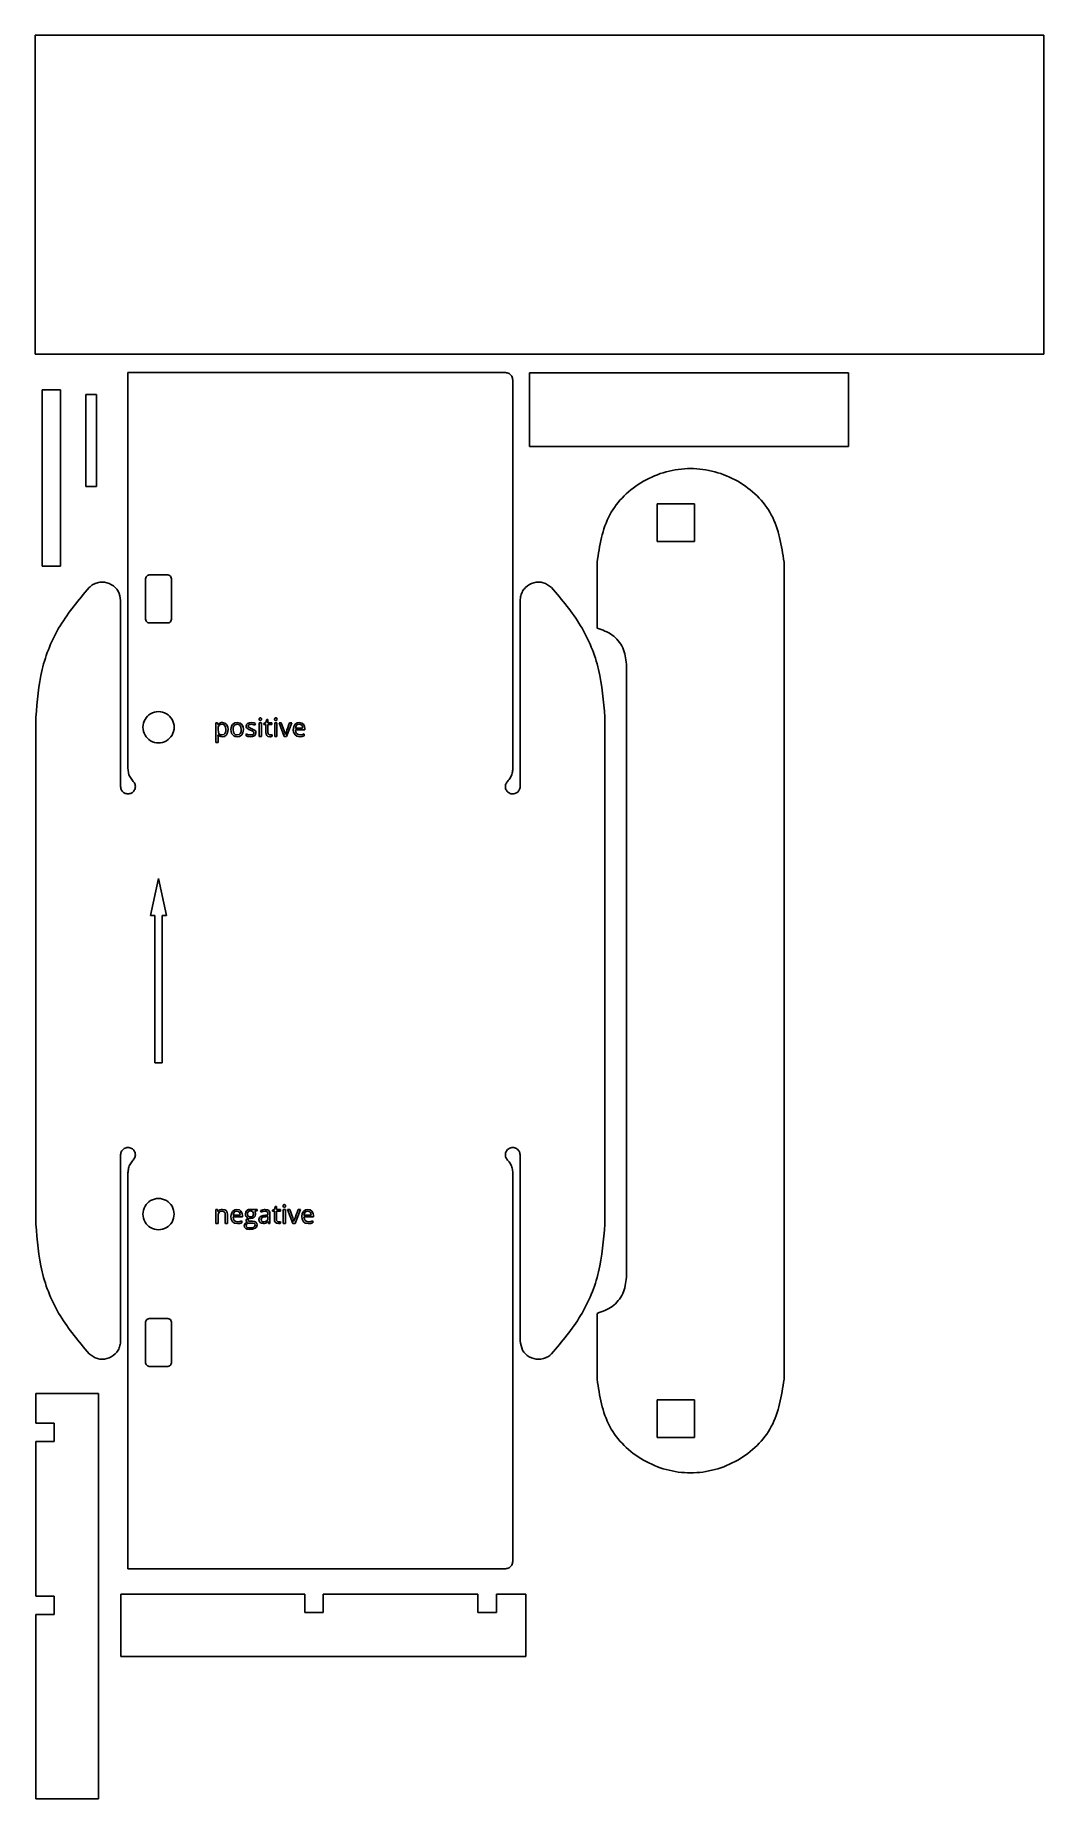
# Model space of a CAD drawing. Extents: x 11 to 285, y 14 to 493.
import ezdxf

# ---------------------------------------------------------------- set-up
doc = ezdxf.new("R2010")
doc.units = 0
doc.layers.add('Layer_1', color=7, linetype='CONTINUOUS')

msp = doc.modelspace()

# ---------------------------------------------------------------- linework, layer by layer
at = {"layer": 'Layer_1', "color": 7}
for p, q in [((284.837852, 492.78088), (11.088503, 492.78088)), ((11.088503, 406.220959), (11.088503, 492.78088)), ((284.837852, 406.220959), (284.837852, 492.78088)), ((11.088503, 406.220959), (284.837852, 406.220959)), ((36.254521, 401.230782), (36.254521, 293.791463)), ((36.254521, 401.230782), (138.707063, 401.230782)), ((140.706136, 399.231698), (140.706136, 293.791463)), ((145.275297, 401.175066), (231.835216, 401.175066)), ((145.275297, 381.184326), (145.275297, 401.175066)), ((231.835216, 381.184326), (231.835216, 401.175066)), ((12.926859, 396.594692), (17.924529, 396.594692)), ((12.926859, 348.716869), (12.926859, 396.594692)), ((17.924529, 348.716869), (17.924529, 396.594692)), ((24.793708, 395.275269), (24.793708, 370.286845)), ((24.793708, 395.275269), (27.692367, 395.275269)), ((27.692367, 395.275269), (27.692367, 370.286845)), ((145.275297, 381.184326), (231.835216, 381.184326)), ((24.793708, 370.286845), (27.692367, 370.286845)), ((163.581616, 331.912868), (163.581616, 349.804592)), ((214.358087, 349.804592), (214.358087, 128.031172)), ((12.926859, 348.716869), (17.924529, 348.716869)), ((34.255428, 288.894731), (34.255428, 339.364778)), ((142.705212, 339.364778), (142.705212, 288.894731)), ((171.577889, 155.716314), (171.577889, 322.119475)), ((11.266085, 307.740824), (11.266085, 170.094942)), ((165.694563, 170.094942), (165.694563, 307.740824)), ((34.255428, 138.471005), (34.255428, 188.941036)), ((142.705212, 188.941036), (142.705212, 138.471005)), ((36.254521, 184.044326), (36.254521, 76.604993)), ((140.706136, 78.604066), (140.706136, 184.044326)), ((163.581616, 145.922884), (163.581616, 128.031172)), ((11.233568, 124.148631), (11.233568, 116.152323)), ((11.233568, 124.148631), (28.225696, 124.148631)), ((28.225696, 14.199544), (28.225696, 124.148631)), ((11.233568, 116.152323), (16.231252, 116.152323)), ((16.231252, 116.152323), (16.231252, 111.154626)), ((11.233568, 111.154626), (16.231252, 111.154626)), ((11.233568, 111.154626), (11.233568, 69.17407)), ((36.254521, 76.604993), (138.707063, 76.604993)), ((11.233568, 69.17407), (16.231252, 69.17407)), ((16.231252, 69.17407), (16.231252, 64.176409)), ((34.298532, 69.756813), (34.298532, 52.764682)), ((84.275397, 69.756813), (34.298532, 69.756813)), ((84.275397, 69.756813), (84.275397, 64.759126)), ((89.273092, 69.756813), (89.273092, 64.759126)), ((131.253649, 69.756813), (89.273092, 69.756813)), ((131.253649, 69.756813), (131.253649, 64.759126)), ((136.251311, 69.756813), (136.251311, 64.759126)), ((144.247619, 69.756813), (136.251311, 69.756813)), ((144.247619, 69.756813), (144.247619, 52.764682)), ((11.233568, 64.176409), (16.231252, 64.176409)), ((11.233568, 64.176409), (11.233568, 14.199546)), ((89.273092, 64.759126), (84.275397, 64.759126)), ((136.251311, 64.759126), (131.253649, 64.759126)), ((34.298532, 52.764682), (144.247619, 52.764682)), ((11.233568, 14.199544), (28.225696, 14.199544))]:
    msp.add_line(p, q, dxfattribs=at)
at = {"layer": 'Layer_1', "color": 5}
for p, q in [((190.069335, 365.59729), (179.874057, 365.59729)), ((179.87406, 355.402012), (179.87406, 365.59729)), ((190.069335, 355.402012), (190.069335, 365.59729)), ((190.069335, 355.402012), (179.874057, 355.402012)), ((41.052298, 345.306685), (41.052298, 334.311764)), ((47.049521, 346.306209), (42.051817, 346.306209)), ((48.049039, 345.306685), (48.049039, 334.311764)), ((47.049521, 333.31224), (42.051817, 333.31224)), ((47.049521, 144.523534), (42.051817, 144.523534)), ((41.052298, 132.52909), (41.052298, 143.523996)), ((48.049039, 132.52909), (48.049039, 143.523996)), ((47.049521, 131.529552), (42.051817, 131.529552)), ((190.069335, 122.433762), (179.874057, 122.433762)), ((179.87406, 122.433762), (179.87406, 112.238485)), ((190.069335, 122.433762), (190.069335, 112.238485)), ((190.069335, 112.238485), (179.874057, 112.238485))]:
    msp.add_line(p, q, dxfattribs=at)
at = {"layer": 'Layer_1', "color": 1}
for p, q in [((71.850306, 307.209578), (71.880081, 307.393479)), ((71.868679, 307.061233), (71.850335, 307.209578)), ((71.945218, 306.926472), (71.868679, 307.061233)), ((71.880081, 307.393479), (71.945218, 307.492646)), ((71.945218, 307.492646), (72.06663, 307.565211)), ((72.038069, 306.862515), (71.945218, 306.926509)), ((72.183272, 306.833234), (72.038069, 306.862515)), ((72.06663, 307.565211), (72.183272, 307.582512)), ((72.183272, 307.582641), (72.323367, 307.554066)), ((72.295343, 306.85126), (72.183272, 306.833282)), ((72.417009, 306.926472), (72.295343, 306.85126)), ((72.323367, 307.554066), (72.417009, 307.491165)), ((72.484347, 307.027262), (72.41698, 306.926472)), ((72.417009, 307.491024), (72.496144, 307.357566)), ((72.515137, 307.209578), (72.484347, 307.027262)), ((72.496144, 307.357566), (72.515053, 307.209578)), ((73.695165, 306.2714), (73.931582, 307.064233)), ((73.931582, 307.064233), (74.256956, 307.064233)), ((74.256956, 307.064233), (74.256956, 306.203066)), ((76.056264, 307.209578), (76.086039, 307.393479)), ((76.074637, 307.061233), (76.056292, 307.209578)), ((76.151176, 306.926472), (76.074637, 307.061233)), ((76.086039, 307.393479), (76.151176, 307.492646)), ((76.151176, 307.492646), (76.272588, 307.565211)), ((76.244027, 306.862515), (76.151176, 306.926509)), ((76.38923, 306.833234), (76.244027, 306.862515)), ((76.272588, 307.565211), (76.38923, 307.582512)), ((76.38923, 307.582641), (76.529325, 307.554066)), ((76.501272, 306.85126), (76.38923, 306.833282)), ((76.622938, 306.926472), (76.501272, 306.85126)), ((76.529325, 307.554066), (76.622938, 307.491165)), ((76.622938, 307.491024), (76.702102, 307.357566)), ((76.690305, 307.027262), (76.622938, 306.926472)), ((76.721095, 307.209578), (76.690305, 307.027262)), ((76.702102, 307.357566), (76.72101, 307.209578)), ((60.140229, 300.820383), (60.140229, 306.203069)), ((60.140229, 306.203066), (60.597937, 306.203066)), ((60.597937, 306.203066), (60.676028, 305.694431)), ((60.661917, 302.966719), (60.695163, 302.612846)), ((60.703121, 302.966719), (60.661917, 302.966719)), ((60.676028, 305.694431), (60.703121, 305.694431)), ((60.695163, 302.612846), (60.703065, 302.349604)), ((60.703121, 305.694431), (60.968354, 305.983568)), ((60.756828, 305.007996), (60.703121, 304.47428)), ((60.703121, 304.47428), (60.703121, 304.349574)), ((60.703121, 304.349574), (60.784938, 303.612336)), ((60.900395, 302.749479), (60.703121, 302.966719)), ((60.703121, 302.349604), (60.703121, 300.820383)), ((60.963979, 305.478037), (60.756828, 305.007996)), ((60.784938, 303.612336), (60.963979, 303.229186)), ((61.205816, 302.554074), (60.900395, 302.749479)), ((61.24877, 305.694326), (60.963979, 305.478037)), ((60.963979, 303.229186), (61.354914, 302.957194)), ((60.968354, 305.983568), (61.207989, 306.135826)), ((61.481998, 302.462106), (61.205816, 302.554074)), ((61.207989, 306.135826), (61.55721, 306.245154)), ((61.787701, 305.793104), (61.24877, 305.694326)), ((61.354914, 302.957194), (61.800712, 302.891896)), ((61.869038, 302.420125), (61.481998, 302.462106)), ((61.55721, 306.245154), (61.869038, 306.271259)), ((62.179962, 305.721315), (61.787701, 305.793104)), ((61.800712, 302.891894), (62.274563, 303.014166)), ((61.869038, 306.2714), (62.590652, 306.112933)), ((62.446126, 302.518268), (61.869038, 302.420125)), ((62.555035, 305.422194), (62.179962, 305.721315)), ((62.274563, 303.014166), (62.555035, 303.28182)), ((63.00295, 302.927138), (62.446126, 302.518268)), ((62.742262, 305.033009), (62.555035, 305.422194)), ((62.555035, 303.28182), (62.774999, 303.810846)), ((62.590652, 306.112933), (63.00947, 305.766011)), ((62.827803, 304.356063), (62.742262, 305.033009)), ((62.774999, 303.810846), (62.827803, 304.356065)), ((63.283253, 303.452387), (63.00295, 302.927138)), ((63.00947, 305.766011), (63.333489, 305.072732)), ((63.411298, 304.349574), (63.283253, 303.452387)), ((63.333489, 305.072732), (63.411298, 304.349574)), ((64.18676, 304.349574), (64.329282, 305.240618)), ((64.227484, 303.86221), (64.18676, 304.349574)), ((64.397156, 303.32574), (64.227484, 303.86221)), ((64.329282, 305.240618), (64.641194, 305.764388)), ((64.61633, 302.98037), (64.397156, 303.32574)), ((64.993689, 302.65437), (64.61633, 302.98037)), ((64.641194, 305.764388), (65.2607, 306.173258)), ((64.824751, 304.912605), (64.770254, 304.349574)), ((64.770254, 304.349574), (64.859549, 303.658127)), ((65.051714, 305.430341), (64.824751, 304.912605)), ((64.859549, 303.658127), (65.05496, 303.264464)), ((65.355301, 302.493574), (64.993689, 302.65437)), ((65.351773, 305.679332), (65.051714, 305.430341)), ((65.05496, 303.264464), (65.457663, 302.964038)), ((65.2607, 306.173258), (65.902558, 306.2714)), ((65.885201, 305.793104), (65.351773, 305.679332)), ((65.878682, 302.420125), (65.355301, 302.493574)), ((65.457663, 302.964038), (65.891692, 302.891894)), ((66.521048, 302.518903), (65.878682, 302.420125)), ((66.324762, 305.72195), (65.885201, 305.793104)), ((65.891692, 302.891894), (66.427548, 303.008206)), ((65.902558, 306.2714), (66.674548, 306.108663)), ((66.731162, 305.425439), (66.324762, 305.72195)), ((66.427548, 303.008206), (66.731162, 303.262804)), ((67.142755, 302.930417), (66.521048, 302.518903)), ((66.674548, 306.108663), (67.140582, 305.752464)), ((66.927702, 305.035973), (66.731162, 305.425439)), ((66.731162, 303.262804), (66.962048, 303.7864)), ((67.017477, 304.349574), (66.927702, 305.035973)), ((66.962048, 303.7864), (67.017477, 304.349574)), ((67.140582, 305.752464), (67.51097, 305.05675)), ((67.45653, 303.456623), (67.142755, 302.930417)), ((67.599899, 304.349574), (67.45653, 303.456623)), ((67.51097, 305.05675), (67.599899, 304.349574)), ((68.34934, 305.29096), (68.465305, 305.739905)), ((68.369998, 305.081374), (68.349396, 305.29096)), ((68.360177, 303.176058), (68.672287, 303.042425)), ((68.360177, 302.65437), (68.360177, 303.176058)), ((68.786812, 302.493574), (68.360177, 302.65437)), ((68.456161, 304.854433), (68.369998, 305.081374)), ((68.571787, 304.701045), (68.456161, 304.854433)), ((68.465305, 305.739905), (68.719164, 306.008403)), ((68.781535, 304.527442), (68.571787, 304.701045)), ((68.672287, 303.042425), (68.934443, 302.962943)), ((68.719164, 306.008403), (69.219092, 306.220493)), ((69.031894, 304.391058), (68.781535, 304.527442)), ((69.511982, 302.420125), (68.786812, 302.493574)), ((68.92448, 305.504286), (68.88511, 305.328919)), ((68.88511, 305.328919), (68.909099, 305.17539)), ((68.909099, 305.17539), (68.961564, 305.074603)), ((69.088452, 305.674359), (68.92448, 305.504286)), ((68.934443, 302.962943), (69.270965, 302.900397)), ((68.961564, 305.0746), (69.076288, 304.960441)), ((69.518502, 304.190116), (69.031894, 304.391058)), ((69.076288, 304.960441), (69.207211, 304.875035)), ((69.305537, 305.76033), (69.088452, 305.674359)), ((69.207211, 304.875035), (69.494682, 304.742038)), ((69.219092, 306.220493), (69.732144, 306.2714)), ((69.270965, 302.900397), (69.526094, 302.885242)), ((69.692012, 305.799629), (69.305537, 305.76033)), ((69.494682, 304.742038), (69.857959, 304.60008)), ((70.066154, 302.474594), (69.511982, 302.420125)), ((69.93001, 304.01588), (69.518502, 304.190116)), ((69.526094, 302.885403), (69.955495, 302.929429)), ((70.112072, 305.755109), (69.692012, 305.799629)), ((69.732144, 306.2714), (70.395733, 306.194881)), ((69.857959, 304.60008), (70.463382, 304.329395)), ((70.252731, 303.825696), (69.93001, 304.01588)), ((69.955495, 302.929429), (70.203399, 303.025845)), ((70.596562, 302.701571), (70.066154, 302.474594)), ((70.70502, 305.569689), (70.112072, 305.755109)), ((70.203399, 303.025845), (70.394491, 303.229573)), ((70.381537, 303.67799), (70.252731, 303.825696)), ((70.440381, 303.454786), (70.381537, 303.67799)), ((70.394491, 303.229573), (70.440381, 303.454786)), ((70.395733, 306.194881), (70.905652, 306.027383)), ((70.463382, 304.329395), (70.750571, 304.115293)), ((70.861569, 302.995116), (70.596562, 302.701571)), ((70.905652, 306.027383), (70.70502, 305.569691)), ((70.750571, 304.115293), (70.937713, 303.80252)), ((70.982671, 303.501423), (70.861569, 302.995116)), ((70.937713, 303.80252), (70.982671, 303.501423)), ((71.89803, 302.488457), (71.89803, 306.203069)), ((71.89803, 306.203066), (72.460922, 306.203066)), ((72.460922, 302.488457), (71.89803, 302.488457)), ((72.460922, 306.203066), (72.460922, 302.488457)), ((73.16264, 306.037156), (73.695165, 306.2714)), ((73.16264, 305.766011), (73.16264, 306.037156)), ((73.695165, 305.766011), (73.16264, 305.766011)), ((73.695165, 303.555646), (73.695165, 305.766011)), ((73.747291, 303.110971), (73.695165, 303.555646)), ((73.903671, 302.776219), (73.747291, 303.110971)), ((74.253457, 302.509133), (73.903671, 302.776219)), ((74.772125, 302.420125), (74.253457, 302.509133)), ((74.256956, 306.203066), (75.335017, 306.203066)), ((74.256956, 305.766011), (74.256956, 303.579531)), ((75.335017, 305.766011), (74.256956, 305.766011)), ((74.256956, 303.579528), (74.306966, 303.252963)), ((74.306966, 303.252963), (74.416384, 303.064896)), ((74.416384, 303.064896), (74.63203, 302.920153)), ((74.63203, 302.920153), (74.85349, 302.885228)), ((74.904826, 302.425784), (74.772125, 302.420139)), ((74.85349, 302.885403), (75.017715, 302.892091)), ((75.093181, 302.449406), (74.904826, 302.425784)), ((75.017715, 302.892091), (75.141977, 302.906908)), ((75.232881, 302.47791), (75.093181, 302.449335)), ((75.141977, 302.9071), (75.279419, 302.932133)), ((75.362139, 302.522078), (75.232881, 302.47791)), ((75.279419, 302.932133), (75.362139, 302.952594)), ((75.335017, 306.203066), (75.335017, 305.766011)), ((75.362139, 302.952642), (75.362139, 302.522078)), ((76.103988, 302.488457), (76.103988, 306.203069)), ((76.103988, 306.203066), (76.66688, 306.203066)), ((76.66688, 302.488457), (76.103988, 302.488457)), ((76.66688, 306.203066), (76.66688, 302.488457)), ((78.673311, 302.488457), (77.263385, 306.203069)), ((77.263385, 306.203066), (77.866409, 306.203066)), ((77.866409, 306.203066), (78.66682, 304.000321)), ((78.66682, 304.000321), (78.900443, 303.304644)), ((79.330578, 302.488457), (78.673311, 302.488457)), ((78.900443, 303.304644), (78.985674, 302.997095)), ((78.985674, 302.997092), (79.012768, 302.997092)), ((79.012796, 302.997092), (79.104772, 303.318439)), ((79.104772, 303.318439), (79.248141, 303.740573)), ((79.248141, 303.740573), (79.397888, 304.161261)), ((80.740504, 306.203066), (79.330578, 302.488457)), ((79.397888, 304.161261), (79.624851, 304.791004)), ((79.624851, 304.791004), (79.857346, 305.432495)), ((79.857346, 305.432495), (80.13748, 306.203069)), ((80.13748, 306.203066), (80.740504, 306.203066)), ((81.129858, 304.314858), (81.268626, 305.205693)), ((81.222144, 303.606446), (81.129858, 304.314858)), ((81.606531, 302.922269), (81.222144, 303.606446)), ((81.268626, 305.205693), (81.572382, 305.742691)), ((81.572382, 305.742691), (82.163214, 306.169058)), ((82.093082, 302.577605), (81.606531, 302.922269)), ((81.713352, 304.244339), (81.825648, 303.61068)), ((84.271866, 304.244339), (81.713352, 304.244339)), ((81.810691, 305.112031), (81.726391, 304.702033)), ((81.726391, 304.702033), (83.668842, 304.702033)), ((82.040363, 305.508413), (81.810691, 305.112031)), ((81.825648, 303.61068), (82.044145, 303.251445)), ((82.309631, 305.708296), (82.040363, 305.508413)), ((82.044145, 303.251445), (82.475465, 302.978113)), ((82.90639, 302.420125), (82.093082, 302.577605)), ((82.163214, 306.169058), (82.761046, 306.2714)), ((82.753454, 305.799629), (82.309631, 305.708296)), ((82.475465, 302.978113), (82.926992, 302.912496)), ((83.102337, 305.744808), (82.753454, 305.799629)), ((82.761046, 306.2714), (83.450966, 306.12736)), ((83.216157, 302.431025), (82.90639, 302.420103)), ((82.926992, 302.912496), (83.594307, 302.991061)), ((83.43186, 305.51656), (83.102337, 305.744808)), ((83.548446, 302.476499), (83.216157, 302.431025)), ((83.594533, 305.21938), (83.43186, 305.51656)), ((83.450966, 306.12736), (83.865156, 305.812084)), ((83.788589, 302.539999), (83.548446, 302.476499)), ((83.594307, 302.991061), (84.112439, 303.163041)), ((83.668842, 304.702033), (83.594533, 305.21938)), ((84.112439, 302.660895), (83.788589, 302.539999)), ((83.865156, 305.812084), (84.193126, 305.205659)), ((84.112439, 303.163041), (84.112439, 302.660898)), ((84.193126, 305.205659), (84.271866, 304.60008)), ((84.271866, 304.60008), (84.271866, 304.244339)), ((60.703121, 300.820383), (60.140229, 300.820383)), ((42.376683, 253.910941), (44.550669, 263.906314)), ((44.550669, 263.906314), (46.724655, 253.910941)), ((43.584453, 253.910941), (42.376683, 253.910941)), ((43.584453, 213.92946), (43.584453, 253.910941)), ((45.516885, 213.92946), (45.516885, 253.910941)), ((45.516885, 253.910941), (46.724655, 253.910941)), ((43.584453, 213.92946), (45.516885, 213.92946)), ((60.140229, 174.064287), (60.597937, 174.064287)), ((60.140229, 170.349648), (60.140229, 174.064287)), ((60.597937, 174.064287), (60.689038, 173.555627)), ((60.689038, 173.555627), (60.716132, 173.555627)), ((60.755615, 172.857646), (60.703121, 172.298612)), ((60.703121, 172.298612), (60.703121, 170.349648)), ((60.71616, 173.555627), (60.953876, 173.824345)), ((60.97428, 173.339256), (60.755615, 172.857646)), ((60.953876, 173.824345), (61.201498, 173.981317)), ((61.273126, 173.555517), (60.97428, 173.339256)), ((61.201498, 173.981317), (61.572987, 174.103324)), ((61.827833, 173.65432), (61.273126, 173.555517)), ((61.572987, 174.103324), (61.896159, 174.132605)), ((62.170818, 173.61096), (61.827833, 173.65432)), ((61.896159, 174.132616), (62.543803, 174.03109)), ((62.475844, 173.43036), (62.170818, 173.61096)), ((62.61766, 173.188862), (62.475844, 173.43036)), ((62.543803, 174.03109), (62.90643, 173.808874)), ((62.682459, 172.753046), (62.61766, 173.188862)), ((62.682459, 170.349648), (62.682459, 172.753046)), ((62.90643, 173.808874), (63.179734, 173.324346)), ((63.179734, 173.324346), (63.245351, 172.772568)), ((63.245351, 172.772568), (63.245351, 170.349648)), ((64.193279, 172.176054), (64.332048, 173.066903)), ((64.332048, 173.066903), (64.635775, 173.603887)), ((64.635775, 173.603887), (65.226607, 174.030254)), ((64.874084, 172.973236), (64.789784, 172.563246)), ((64.789784, 172.563246), (66.732235, 172.563246)), ((65.103756, 173.369623), (64.874084, 172.973236)), ((65.373024, 173.569507), (65.103756, 173.369623)), ((65.226607, 174.030254), (65.824467, 174.132616)), ((65.816875, 173.660828), (65.373024, 173.569507)), ((66.16573, 173.606026), (65.816875, 173.660828)), ((65.824467, 174.132616), (66.514359, 173.988573)), ((66.495253, 173.377757), (66.16573, 173.606026)), ((66.657926, 173.080571), (66.495253, 173.377757)), ((66.514359, 173.988573), (66.928548, 173.6733)), ((66.732235, 172.563246), (66.657926, 173.080571)), ((66.928548, 173.6733), (67.256519, 173.066869)), ((67.256519, 173.066869), (67.335259, 172.461296)), ((67.335259, 172.461296), (67.335259, 172.105558)), ((68.122659, 172.861502), (68.237439, 173.456762)), ((68.157711, 172.554763), (68.122659, 172.861502)), ((68.303789, 172.21022), (68.157711, 172.554763)), ((68.237439, 173.456762), (68.488701, 173.801824)), ((68.488701, 173.801824), (68.994076, 174.068574)), ((68.719305, 173.204624), (68.677959, 172.874515)), ((68.677959, 172.874515), (68.746991, 172.497785)), ((68.891602, 173.508448), (68.719305, 173.204624)), ((68.746991, 172.497785), (68.898121, 172.285057)), ((69.115122, 173.654729), (68.891602, 173.508448)), ((68.994076, 174.068574), (69.524993, 174.132616)), ((69.502218, 173.721562), (69.115122, 173.654729)), ((70.073972, 173.559677), (69.502218, 173.721565)), ((69.524993, 174.132616), (69.833744, 174.111196)), ((69.833744, 174.111196), (70.051027, 174.064293)), ((69.90842, 172.147705), (70.175797, 172.335961)), ((70.051027, 174.064287), (71.335138, 174.064287)), ((70.269862, 173.288078), (70.073972, 173.559677)), ((70.175797, 172.335961), (70.335168, 172.885363)), ((70.335168, 172.885363), (70.269862, 173.288078)), ((70.77456, 172.342532), (70.518472, 172.01337)), ((71.335138, 173.708549), (70.647532, 173.627207)), ((70.647532, 173.627207), (70.747072, 173.471674)), ((70.747072, 173.471674), (70.816724, 173.317022)), ((70.891541, 172.885363), (70.77456, 172.342532)), ((70.816724, 173.317022), (70.877063, 173.087051)), ((70.877063, 173.087051), (70.891456, 172.885363)), ((71.335138, 174.064287), (71.335138, 173.708549)), ((71.961022, 171.922636), (72.384214, 172.300692)), ((72.236415, 173.807245), (72.560236, 173.953591)), ((72.409953, 173.376673), (72.236415, 173.807245)), ((72.384214, 172.300692), (72.914623, 172.479985)), ((72.90181, 173.571717), (72.409953, 173.376673)), ((72.560236, 173.953591), (72.837802, 174.040428)), ((72.837802, 174.040428), (73.204888, 174.108644)), ((73.45982, 173.660828), (72.90181, 173.571717)), ((72.914623, 172.479985), (73.619247, 172.555654)), ((73.204888, 174.108644), (73.494505, 174.125013)), ((73.780509, 173.620513), (73.45982, 173.660828)), ((73.494505, 174.125025), (74.130267, 174.032681)), ((73.619247, 172.555654), (74.249365, 172.576257)), ((74.061743, 173.452591), (73.780509, 173.620513)), ((74.190521, 173.22504), (74.061743, 173.452591)), ((74.130267, 174.032681), (74.478755, 173.830565)), ((74.249365, 172.807273), (74.190521, 173.22504)), ((74.249365, 172.57626), (74.249365, 172.807273)), ((74.478755, 173.830565), (74.737214, 173.38904)), ((74.737214, 173.38904), (74.799246, 172.885363)), ((74.799246, 172.885363), (74.799246, 170.349648)), ((75.46625, 173.898346), (75.998776, 174.132616)), ((75.46625, 173.627207), (75.46625, 173.898346)), ((75.998776, 173.627207), (75.46625, 173.627207)), ((75.998776, 174.132616), (76.235221, 174.925435)), ((75.998776, 171.41686), (75.998776, 173.627207)), ((76.235221, 174.925435), (76.560595, 174.925435)), ((76.560595, 174.925435), (76.560595, 174.064287)), ((76.560595, 174.064287), (77.638656, 174.064287)), ((76.560595, 173.627207), (76.560595, 171.440721)), ((77.638656, 173.627207), (76.560595, 173.627207)), ((77.638656, 174.064287), (77.638656, 173.627207)), ((78.359875, 175.070765), (78.389649, 175.254673)), ((78.378248, 174.922429), (78.359903, 175.070765)), ((78.454786, 174.787694), (78.378248, 174.922429)), ((78.389649, 175.254673), (78.454786, 175.353837)), ((78.407599, 174.064287), (78.970491, 174.064287)), ((78.407599, 170.349648), (78.407599, 174.064287)), ((78.454786, 175.353837), (78.576198, 175.42643)), ((78.547637, 174.723669), (78.454786, 174.787691)), ((78.692841, 174.694422), (78.547637, 174.723669)), ((78.576198, 175.42643), (78.692841, 175.443872)), ((78.692841, 175.443857), (78.832964, 175.415105)), ((78.804911, 174.712479), (78.692841, 174.694416)), ((78.926577, 174.787694), (78.804911, 174.712479)), ((78.832964, 175.415105), (78.926577, 175.3522)), ((78.926577, 175.352211), (79.005712, 175.218788)), ((78.993972, 174.888461), (78.926577, 174.787694)), ((78.970491, 174.064287), (78.970491, 170.349648)), ((79.024734, 175.070765), (78.993972, 174.888461)), ((79.005712, 175.218788), (79.024621, 175.070765)), ((79.566996, 174.064287), (80.17002, 174.064287)), ((80.97695, 170.349648), (79.566996, 174.064287)), ((80.17002, 174.064287), (80.97043, 171.861532)), ((83.044115, 174.064287), (81.634189, 170.349648)), ((81.701527, 172.022452), (81.928462, 172.652217)), ((81.928462, 172.652217), (82.160957, 173.293711)), ((82.160957, 173.293711), (82.441119, 174.064287)), ((82.441119, 174.064287), (83.044115, 174.064287)), ((83.433497, 172.176054), (83.572265, 173.066903)), ((83.572265, 173.066903), (83.875993, 173.603887)), ((83.875993, 173.603887), (84.466825, 174.030254)), ((84.114301, 172.973236), (84.030002, 172.563246)), ((84.030002, 172.563246), (85.972452, 172.563246)), ((84.343974, 173.369623), (84.114301, 172.973236)), ((84.613242, 173.569507), (84.343974, 173.369623)), ((84.466825, 174.030254), (85.064685, 174.132616)), ((85.057093, 173.660828), (84.613242, 173.569507)), ((85.405948, 173.606026), (85.057093, 173.660828)), ((85.064685, 174.132616), (85.754577, 173.988573)), ((85.73547, 173.377757), (85.405948, 173.606026)), ((85.898143, 173.080571), (85.73547, 173.377757)), ((85.754577, 173.988573), (86.168766, 173.6733)), ((85.972452, 172.563246), (85.898143, 173.080571)), ((86.168766, 173.6733), (86.496737, 173.066869)), ((86.496737, 173.066869), (86.575477, 172.461296)), ((86.575477, 172.461296), (86.575477, 172.105558)), ((60.703121, 170.349648), (60.140229, 170.349648)), ((63.245351, 170.349648), (62.682459, 170.349648)), ((64.285537, 171.467648), (64.193279, 172.176054)), ((64.669924, 170.783471), (64.285537, 171.467648)), ((65.156475, 170.438793), (64.669924, 170.783471)), ((64.776773, 172.105558), (64.889041, 171.471893)), ((67.335259, 172.105558), (64.776773, 172.105558)), ((64.889041, 171.471893), (65.107566, 171.112638)), ((65.107566, 171.112638), (65.538886, 170.839328)), ((65.969783, 170.281316), (65.156475, 170.438793)), ((65.538886, 170.839328), (65.990385, 170.773709)), ((66.27955, 170.292235), (65.969783, 170.281313)), ((65.990385, 170.773709), (66.6577, 170.85228)), ((66.611867, 170.337715), (66.27955, 170.292235)), ((66.851982, 170.401204), (66.611867, 170.337715)), ((66.6577, 170.85228), (67.175832, 171.024246)), ((67.175832, 170.522091), (66.851982, 170.401204)), ((67.175832, 171.024246), (67.175832, 170.522091)), ((67.830898, 169.719513), (67.898941, 170.070101)), ((67.907323, 169.326806), (67.830898, 169.719513)), ((67.898941, 170.070101), (68.047814, 170.305722)), ((68.225698, 168.952724), (67.907323, 169.326806)), ((68.047814, 170.305722), (68.345868, 170.533115)), ((68.637771, 168.766612), (68.225698, 168.952724)), ((68.48396, 171.991916), (68.303789, 172.21022)), ((68.322218, 171.156563), (68.356226, 171.368069)), ((68.340901, 171.006737), (68.322275, 171.156563)), ((68.418738, 170.840954), (68.340901, 171.006737)), ((68.345868, 170.533115), (68.657357, 170.641395)), ((68.356226, 171.368069), (68.430676, 171.512299)), ((68.414561, 169.996647), (68.373188, 169.726021)), ((68.373188, 169.726021), (68.452944, 169.433907)), ((68.586858, 170.251493), (68.414561, 169.996647)), ((68.512492, 170.73551), (68.418738, 170.840954)), ((68.430676, 171.512299), (68.591599, 171.680176)), ((68.452944, 169.433907), (68.627526, 169.268333)), ((68.773407, 171.807303), (68.48396, 171.991916)), ((68.657357, 170.641395), (68.512492, 170.73551)), ((68.807612, 170.37693), (68.586858, 170.251493)), ((68.591599, 171.680176), (68.773407, 171.807303)), ((68.627526, 169.268333), (68.981235, 169.142391)), ((69.34931, 168.681582), (68.637771, 168.766612)), ((69.183363, 170.434244), (68.807612, 170.37693)), ((68.893859, 171.471927), (68.824376, 171.237905)), ((68.824376, 171.237905), (68.863662, 171.091799)), ((68.863662, 171.091799), (68.949626, 171.012314)), ((69.183363, 171.715115), (68.893859, 171.471927)), ((68.898121, 172.285057), (69.199139, 172.123691)), ((68.949626, 171.012314), (69.146222, 170.953719)), ((68.981235, 169.142391), (69.355801, 169.11216)), ((69.146222, 170.953719), (69.379677, 170.939636)), ((69.315245, 171.696497), (69.183363, 171.715123)), ((69.857959, 170.434244), (69.183363, 170.434244)), ((69.199139, 172.123691), (69.511982, 172.084953)), ((69.494626, 171.688002), (69.315245, 171.696497)), ((70.096436, 168.744257), (69.34931, 168.681582)), ((69.355801, 169.112154), (70.033727, 169.178648)), ((69.379677, 170.93965), (70.036916, 170.93965)), ((70.01352, 171.750994), (69.494626, 171.688002)), ((69.511982, 172.084953), (69.90842, 172.147705)), ((70.247595, 170.411567), (69.857959, 170.434258)), ((70.518472, 172.01337), (70.01352, 171.750994)), ((70.033727, 169.178648), (70.404595, 169.324187)), ((70.036916, 170.93965), (70.625434, 170.859894)), ((70.792848, 169.005324), (70.096436, 168.744257)), ((70.55914, 170.31711), (70.247595, 170.411567)), ((70.404595, 169.324187), (70.679197, 169.608772)), ((70.686817, 170.178333), (70.55914, 170.31711)), ((70.625434, 170.859894), (70.964213, 170.685317)), ((70.679197, 169.608772), (70.745124, 169.898465)), ((70.745124, 169.898465), (70.686817, 170.178333)), ((71.132333, 169.347016), (70.792848, 169.005324)), ((70.964213, 170.685317), (71.224846, 170.328193)), ((71.287414, 169.946185), (71.132333, 169.347016)), ((71.224846, 170.328193), (71.287414, 169.946185)), ((71.819939, 171.37673), (71.961022, 171.922636)), ((71.880617, 170.961195), (71.819939, 171.37673)), ((72.133375, 170.566558), (71.880617, 170.961195)), ((72.455391, 170.370772), (72.133375, 170.566558)), ((72.467272, 171.673278), (72.409953, 171.370222)), ((72.409953, 171.370222), (72.46778, 171.073759)), ((72.998866, 170.281316), (72.455391, 170.370772)), ((72.706032, 171.944502), (72.467272, 171.673278)), ((72.46778, 171.073759), (72.594329, 170.905487)), ((72.594329, 170.905487), (72.847087, 170.777358)), ((73.039252, 172.076049), (72.706032, 171.944502)), ((72.847087, 170.777358), (73.11057, 170.746596)), ((73.336686, 170.305358), (72.998866, 170.281313)), ((73.673462, 172.153279), (73.039252, 172.076049)), ((73.11057, 170.746596), (73.628814, 170.836899)), ((73.689182, 170.405502), (73.336686, 170.305358)), ((73.628814, 170.836899), (73.936465, 171.03455)), ((74.236354, 172.176054), (73.673462, 172.153251)), ((73.932401, 170.558351), (73.689182, 170.405502)), ((74.242874, 170.878916), (73.932401, 170.558351)), ((73.936465, 171.03455), (74.178301, 171.429334)), ((74.178301, 171.429334), (74.236354, 171.840927)), ((74.236354, 171.840927), (74.236354, 172.176054)), ((74.269995, 170.878916), (74.242902, 170.878916)), ((74.381699, 170.349648), (74.269995, 170.878916)), ((74.799246, 170.349648), (74.381699, 170.349648)), ((76.050902, 170.972182), (75.998776, 171.41686)), ((76.207281, 170.637424), (76.050902, 170.972182)), ((76.557096, 170.370343), (76.207281, 170.637424)), ((77.075764, 170.281316), (76.557096, 170.370343)), ((76.560595, 171.440721), (76.610577, 171.114179)), ((76.610577, 171.114179), (76.720023, 170.926092)), ((76.720023, 170.926092), (76.93564, 170.781349)), ((76.93564, 170.781349), (77.1571, 170.746599)), ((77.208465, 170.287008), (77.075764, 170.281336)), ((77.1571, 170.746596), (77.321325, 170.753397)), ((77.396792, 170.310602), (77.208465, 170.287008)), ((77.321325, 170.753397), (77.445588, 170.768271)), ((77.53652, 170.339098), (77.396792, 170.310594)), ((77.445588, 170.768288), (77.583058, 170.793264)), ((77.665749, 170.383266), (77.53652, 170.339098)), ((77.583058, 170.793264), (77.665749, 170.813838)), ((77.665749, 170.813838), (77.665749, 170.383266)), ((78.970491, 170.349648), (78.407599, 170.349648)), ((80.97043, 171.861532), (81.204054, 171.16584)), ((81.634189, 170.349648), (80.97695, 170.349648)), ((81.204054, 171.16584), (81.289285, 170.858305)), ((81.289285, 170.858305), (81.316378, 170.858305)), ((81.316407, 170.858305), (81.408383, 171.179649)), ((81.408383, 171.179649), (81.551752, 171.601777)), ((81.551752, 171.601777), (81.701527, 172.022452)), ((83.525783, 171.467648), (83.433497, 172.176054)), ((83.910142, 170.783471), (83.525783, 171.467648)), ((84.396721, 170.438793), (83.910142, 170.783471)), ((84.016991, 172.105558), (84.129287, 171.471893)), ((86.575477, 172.105558), (84.016991, 172.105558)), ((84.129287, 171.471893), (84.347784, 171.112638)), ((84.347784, 171.112638), (84.779104, 170.839328)), ((85.210001, 170.281316), (84.396721, 170.438793)), ((84.779104, 170.839328), (85.230603, 170.773709)), ((85.519768, 170.292235), (85.210001, 170.281313)), ((85.230603, 170.773709), (85.897946, 170.85228)), ((85.852085, 170.337715), (85.519768, 170.292235)), ((86.092199, 170.401204), (85.852085, 170.337715)), ((85.897946, 170.85228), (86.416049, 171.024246)), ((86.416049, 170.522091), (86.092199, 170.401204)), ((86.416049, 171.024246), (86.416049, 170.522091))]:
    msp.add_line(p, q, dxfattribs=at)
at = {"layer": 'Layer_1', "color": 7}
for points, knots in [([(140.706136, 399.231698), (140.651151, 399.581986), (140.542811, 400.272176), (139.747544, 401.067454), (139.057353, 401.175796), (138.707063, 401.230782)], [0, 0, 0, 0, 1.045233, 2.05947, 3.104706, 3.104706, 3.104706, 3.104706]), ([(163.581616, 349.804592), (164.279922, 354.280121), (165.655821, 363.098433), (175.755756, 372.806687), (188.969837, 376.403885), (202.18392, 372.806685), (212.283873, 363.098439), (213.659779, 354.280121), (214.358087, 349.804592)], [0, 0, 0, 0, 13.274477, 26.155229, 39.429698, 52.704177, 65.584942, 78.859421, 78.859421, 78.859421, 78.859421]), ([(25.70384, 342.878549), (22.897622, 339.560192), (17.308083, 332.950555), (12.275939, 320.703615), (11.603621, 312.073539), (11.266085, 307.740824)], [0, 0, 0, 0, 12.988124, 25.870267, 38.858388, 38.858388, 38.858388, 38.858388]), ([(34.255428, 339.364778), (34.117865, 340.24577), (33.84682, 341.981625), (31.860136, 343.892886), (29.688228, 344.482181), (27.942974, 344.242531), (26.702298, 343.744649), (26.037593, 343.168059), (25.70384, 342.878549)], [0, 0, 0, 0, 2.613073, 5.148643, 7.761732, 9.079454, 10.386116, 11.703839, 11.703839, 11.703839, 11.703839]), ([(151.256805, 342.878549), (150.539571, 343.408313), (149.126375, 344.452128), (146.369843, 344.414454), (144.411061, 343.306469), (143.338476, 341.909007), (142.806274, 340.682664), (142.738994, 339.805306), (142.705212, 339.364778)], [0, 0, 0, 0, 2.613081, 5.148662, 7.761755, 9.079471, 10.386131, 11.703849, 11.703849, 11.703849, 11.703849]), ([(165.694563, 307.740824), (165.357027, 312.073539), (164.684708, 320.703615), (159.652562, 332.950555), (154.063023, 339.560192), (151.256805, 342.878549)], [0, 0, 0, 0, 12.988121, 25.870265, 38.858388, 38.858388, 38.858388, 38.858388]), ([(163.581616, 331.912868), (165.034161, 331.403464), (167.905302, 330.396561), (170.956947, 326.659063), (171.369283, 323.644552), (171.577889, 322.119475)], [0, 0, 0, 0, 4.558871, 9.011193, 13.570064, 13.570064, 13.570064, 13.570064]), ([(36.254521, 293.791463), (36.287883, 293.360707), (36.354338, 292.502673), (36.85176, 291.284218), (37.40479, 290.624837), (37.682424, 290.293813)], [0, 0, 0, 0, 1.291287, 2.572145, 3.863409, 3.863409, 3.863409, 3.863409]), ([(139.27823, 290.293813), (139.555863, 290.624837), (140.108892, 291.284219), (140.606318, 292.502673), (140.672774, 293.360707), (140.706136, 293.791463)], [0, 0, 0, 0, 1.291263, 2.572122, 3.863409, 3.863409, 3.863409, 3.863409]), ([(34.255428, 288.894731), (34.310374, 288.542328), (34.418637, 287.847971), (35.214514, 287.083585), (36.252688, 286.800242), (37.301732, 287.083868), (38.06563, 287.84686), (38.300537, 288.719876), (38.207517, 289.409974), (38.016227, 289.897709), (37.793991, 290.161422), (37.682424, 290.293813)], [0, 0, 0, 0, 1.045228, 2.05946, 3.104696, 4.149924, 5.164147, 6.209373, 6.725894, 7.238243, 7.754754, 7.754754, 7.754754, 7.754754]), ([(139.27823, 290.293813), (139.070843, 290.003638), (138.662221, 289.431897), (138.695726, 288.328901), (139.238988, 287.39994), (140.186803, 286.868343), (141.26646, 286.878742), (142.045205, 287.337995), (142.46174, 287.896021), (142.666444, 288.378269), (142.69226, 288.722161), (142.705221, 288.894802)], [0, 0, 0, 0, 1.045245, 2.059477, 3.104717, 4.149954, 5.164186, 6.209452, 6.725965, 7.238305, 7.754801, 7.754801, 7.754801, 7.754801]), ([(37.682424, 187.541976), (37.889809, 187.832147), (38.298427, 188.403884), (38.264932, 189.50687), (37.721682, 190.435838), (36.773856, 190.967423), (35.694219, 190.957035), (34.915431, 190.497855), (34.498912, 189.939821), (34.294205, 189.457571), (34.268388, 189.113673), (34.255428, 188.941028)], [0, 0, 0, 0, 1.045232, 2.059463, 3.104696, 4.149932, 5.164171, 6.209419, 6.725927, 7.23827, 7.75478, 7.75478, 7.75478, 7.75478]), ([(37.682424, 187.541976), (37.404791, 187.210946), (36.851765, 186.551558), (36.354338, 185.333106), (36.287883, 184.475078), (36.254521, 184.044326)], [0, 0, 0, 0, 1.291277, 2.572132, 3.863406, 3.863406, 3.863406, 3.863406]), ([(142.705212, 188.941036), (142.650268, 189.293441), (142.542009, 189.9878), (141.746144, 190.752199), (140.707967, 191.035547), (139.65892, 190.751914), (138.895021, 189.988914), (138.660112, 189.115897), (138.753131, 188.425802), (138.944421, 187.938072), (139.16666, 187.674364), (139.27823, 187.541976)], [0, 0, 0, 0, 1.045232, 2.059465, 3.1047, 4.149933, 5.164164, 6.209397, 6.725909, 7.238252, 7.754762, 7.754762, 7.754762, 7.754762]), ([(140.706136, 184.044326), (140.672774, 184.475078), (140.606317, 185.333107), (140.108887, 186.551557), (139.555863, 187.210946), (139.27823, 187.541976)], [0, 0, 0, 0, 1.291275, 2.57213, 3.863406, 3.863406, 3.863406, 3.863406]), ([(11.266085, 170.094942), (11.603621, 165.762228), (12.275938, 157.132156), (17.308086, 144.885223), (22.897622, 138.27559), (25.70384, 134.957234)], [0, 0, 0, 0, 12.988119, 25.870252, 38.858372, 38.858372, 38.858372, 38.858372]), ([(151.256805, 134.957234), (154.063023, 138.27559), (159.652559, 144.885223), (164.68471, 157.132155), (165.357027, 165.762228), (165.694563, 170.094942)], [0, 0, 0, 0, 12.98812, 25.870254, 38.858373, 38.858373, 38.858373, 38.858373]), ([(171.577889, 155.716314), (171.369284, 154.19123), (170.956951, 151.176711), (167.905299, 147.43921), (165.034161, 146.432295), (163.581616, 145.922884)], [0, 0, 0, 0, 4.558889, 9.011212, 13.57009, 13.57009, 13.57009, 13.57009]), ([(25.70384, 134.957234), (26.421078, 134.427466), (27.834277, 133.383644), (30.590806, 133.421322), (32.549608, 134.52928), (33.622169, 135.926763), (34.154367, 137.153112), (34.221646, 138.030475), (34.255428, 138.471005)], [0, 0, 0, 0, 2.613094, 5.148678, 7.761763, 9.079481, 10.386148, 11.703873, 11.703873, 11.703873, 11.703873]), ([(142.705212, 138.471005), (142.842776, 137.590009), (143.113824, 135.854147), (145.100513, 133.942881), (147.272422, 133.353578), (149.017678, 133.593232), (150.258356, 134.09112), (150.923055, 134.66772), (151.256805, 134.957234)], [0, 0, 0, 0, 2.613086, 5.148667, 7.761752, 9.079477, 10.386144, 11.703868, 11.703868, 11.703868, 11.703868]), ([(163.581616, 128.031172), (164.279922, 123.555644), (165.655821, 114.737334), (175.755758, 105.029085), (188.969837, 101.431891), (202.183918, 105.029087), (212.283873, 114.737328), (213.659779, 123.555643), (214.358087, 128.031172)], [0, 0, 0, 0, 13.274473, 26.155222, 39.42969, 52.704169, 65.58493, 78.859405, 78.859405, 78.859405, 78.859405]), ([(138.707063, 76.604993), (139.057353, 76.659978), (139.747542, 76.768316), (140.542813, 77.563588), (140.651152, 78.253777), (140.706136, 78.604066)], [0, 0, 0, 0, 1.045234, 2.059467, 3.1047, 3.1047, 3.1047, 3.1047])]:
    msp.add_open_spline(points, degree=3, knots=knots, dxfattribs=at)
at = {"layer": 'Layer_1', "color": 5}
for points, knots in [([(41.052298, 345.306685), (41.079789, 345.481828), (41.133956, 345.826918), (41.531584, 346.22455), (41.876674, 346.278717), (42.051817, 346.306209)], [0, 0, 0, 0, 0.522612, 1.029718, 1.552328, 1.552328, 1.552328, 1.552328]), ([(47.049521, 346.306209), (47.224663, 346.278717), (47.569753, 346.22455), (47.967382, 345.826918), (48.021548, 345.481828), (48.049039, 345.306685)], [0, 0, 0, 0, 0.522611, 1.029717, 1.552328, 1.552328, 1.552328, 1.552328]), ([(42.051817, 333.31224), (41.876674, 333.339732), (41.531584, 333.393899), (41.133956, 333.791531), (41.079789, 334.136621), (41.052298, 334.311764)], [0, 0, 0, 0, 0.522611, 1.029717, 1.552328, 1.552328, 1.552328, 1.552328]), ([(48.049039, 334.311764), (48.021548, 334.136621), (47.967382, 333.791531), (47.569753, 333.393899), (47.224663, 333.339732), (47.049521, 333.31224)], [0, 0, 0, 0, 0.522612, 1.029718, 1.552328, 1.552328, 1.552328, 1.552328]), ([(40.302632, 304.987289), (40.41939, 304.238432), (40.649444, 302.762925), (42.340656, 301.138513), (44.546773, 300.536609), (46.776055, 301.138508), (48.399153, 302.762927), (49.001489, 304.987289), (48.399153, 307.211651), (46.776055, 308.83607), (44.546773, 309.437969), (42.340656, 308.836066), (40.649444, 307.211653), (40.41939, 305.736146), (40.302632, 304.987289)], [0, 0, 0, 0, 2.221122, 4.376375, 6.597495, 8.818628, 10.973877, 13.194997, 15.416117, 17.571365, 19.792498, 22.013619, 24.168872, 26.389993, 26.389993, 26.389993, 26.389993]), ([(48.798706, 172.848488), (48.68195, 172.09963), (48.451903, 170.624125), (46.760689, 168.99971), (44.554571, 168.39782), (42.325293, 168.999715), (40.70219, 170.624123), (40.099845, 172.848488), (40.70219, 175.072853), (42.325293, 176.697262), (44.554571, 177.299157), (46.760689, 176.697266), (48.451903, 175.072852), (48.68195, 173.597347), (48.798706, 172.848488)], [0, 0, 0, 0, 2.221123, 4.376367, 6.597498, 8.818618, 10.973866, 13.19499, 15.416115, 17.571363, 19.792483, 22.013614, 24.168858, 26.389981, 26.389981, 26.389981, 26.389981]), ([(41.052298, 143.523996), (41.079789, 143.699141), (41.133955, 144.044234), (41.531582, 144.441873), (41.876674, 144.496042), (42.051817, 144.523534)], [0, 0, 0, 0, 0.522618, 1.029728, 1.552339, 1.552339, 1.552339, 1.552339]), ([(47.049521, 144.523534), (47.224664, 144.496042), (47.569755, 144.441873), (47.967382, 144.044234), (48.021548, 143.699141), (48.049039, 143.523996)], [0, 0, 0, 0, 0.522611, 1.029721, 1.552339, 1.552339, 1.552339, 1.552339]), ([(42.051817, 131.529552), (41.876674, 131.557044), (41.531582, 131.611214), (41.133956, 132.008854), (41.07979, 132.353946), (41.052298, 132.52909)], [0, 0, 0, 0, 0.522612, 1.029723, 1.552338, 1.552338, 1.552338, 1.552338]), ([(48.049039, 132.52909), (48.021548, 132.353946), (47.967381, 132.008854), (47.569755, 131.611214), (47.224664, 131.557044), (47.049521, 131.529552)], [0, 0, 0, 0, 0.522615, 1.029726, 1.552338, 1.552338, 1.552338, 1.552338])]:
    msp.add_open_spline(points, degree=3, knots=knots, dxfattribs=at)

doc.saveas('drawing.dxf')
